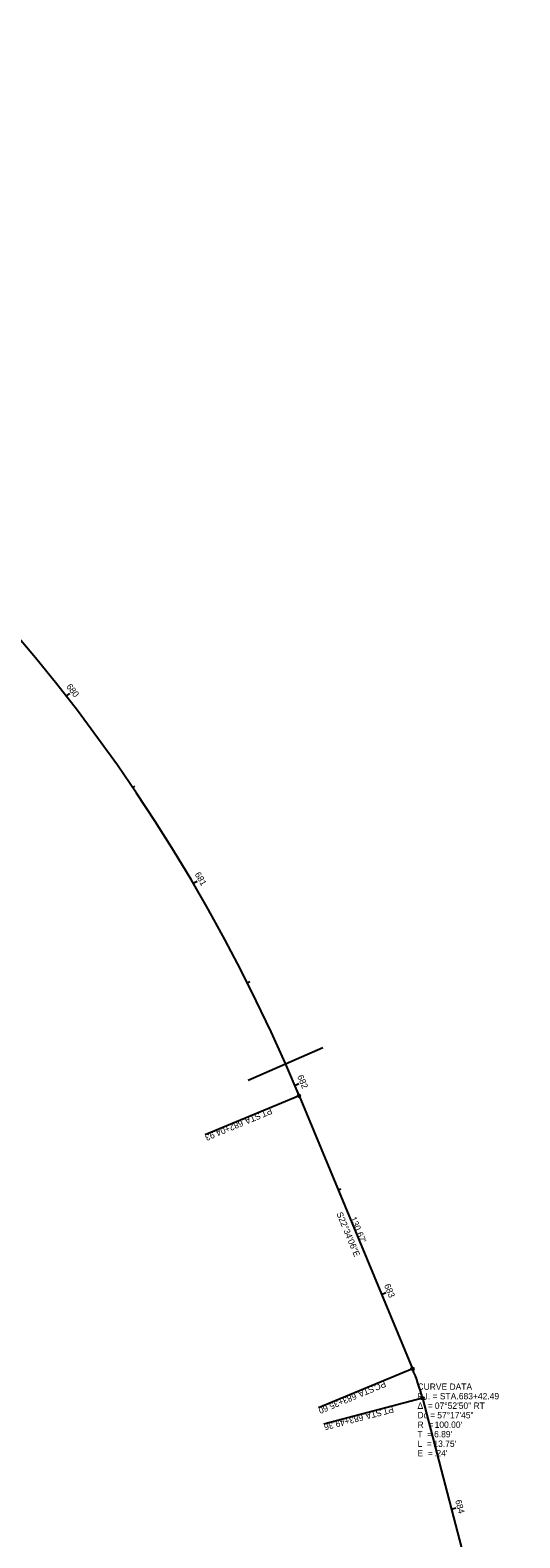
# Model space of a CAD drawing. Extents: x 138947 to 141998, y 334987 to 336921.
# Drawn here: x 141242 to 141459, y 335640 to 336306 of the extents above; entities that cross this region are included whole.
import ezdxf

# ---------------------------------------------------------------- set-up
doc = ezdxf.new("R2010")
doc.units = 0
for name, color, linetype in [('GE_P_Alignment', 7, 'Continuous'), ('GE_P_Alignment_100_Bearings', 7, 'Continuous'), ('GE_P_Alignment_100_Cardinal_Points', 7, 'Continuous'), ('GE_P_Alignment_100_Curve_Data', 7, 'Continuous'), ('GE_P_Alignment_100_Distances', 7, 'Continuous'), ('GE_P_Alignment_100_Stations', 7, 'Continuous'), ('SC_Scratch1', 7, 'Continuous')]:
    doc.layers.add(name, color=color, linetype=linetype)

msp = doc.modelspace()

# ---------------------------------------------------------------- linework, layer by layer
at = {"layer": 'GE_P_Alignment'}
for p, q in [((141361.14, 335834.89), (141411.29, 335714.23)), ((141415.68, 335701.2), (141458.73, 335536.98))]:
    msp.add_line(p, q, dxfattribs=at)
for centre, radius, start, end in [((140655.65, 335541.68), 764, 22.56836, 94.17801), ((141318.95, 335675.85), 100, 14.68783, 22.56836)]:
    msp.add_arc(centre, radius, start, end, dxfattribs=at)
at = {"layer": 'GE_P_Alignment_100_Cardinal_Points'}
for p, q in [((141361.14, 335834.89), (141319.59, 335817.62)), ((141411.29, 335714.23), (141369.74, 335696.96)), ((141415.68, 335701.2), (141372.15, 335689.79))]:
    msp.add_line(p, q, dxfattribs=at)
for centre in [(141361.14, 335834.89), (141411.29, 335714.23), (141415.68, 335701.2)]:
    msp.add_circle(centre, 0.6, dxfattribs=at)
at = {"layer": 'GE_P_Alignment_100_Stations'}
for p, q in [((141258.21, 336011.38), (141259.78, 336012.61)), ((141287.63, 335970.97), (141288.63, 335971.65)), ((141314.36, 335928.72), (141316.08, 335929.73)), ((141338.26, 335884.81), (141339.33, 335885.35)), ((141359.24, 335839.44), (141361.08, 335840.22)), ((141378.44, 335793.27), (141379.55, 335793.73)), ((141397.63, 335747.1), (141399.48, 335747.87)), ((141415.85, 335700.58), (141417.01, 335700.88)), ((141428.52, 335652.21), (141430.46, 335652.72))]:
    msp.add_line(p, q, dxfattribs=at)
at = {"layer": 'SC_Scratch1'}
msp.add_line((141338.66, 335841.71), (141371.62, 335856.19), dxfattribs=at)

# ---------------------------------------------------------------- texts
at = {"layer": 'GE_P_Alignment_100_Bearings'}
msp.add_text('S22°34\'06"E', height=2.8, rotation=292.56836, dxfattribs=at).set_placement((141377.59, 335782.82))
at = {"layer": 'GE_P_Alignment_100_Cardinal_Points'}
for s, rotation, p in [(' STA. ', 202.56836, (141344.46, 335827.91)), ('PT', 202.56836, (141348.54, 335829.61)), ('682+04.93', 202.56836, (141335.73, 335824.28)), (' STA. ', 202.56836, (141394.6, 335707.24)), ('PC', 202.56836, (141398.84, 335709)), ('683+35.60', 202.56836, (141385.87, 335703.62)), ('683+49.36', 194.68783, (141389.14, 335694.2)), (' STA. ', 194.68783, (141398.29, 335696.6)), ('PT', 194.68783, (141402.56, 335697.72))]:
    msp.add_text(s, height=2.8, rotation=rotation, dxfattribs=at).set_placement(p)
at = {"layer": 'GE_P_Alignment_100_Curve_Data'}
for s, p in [('CURVE DATA', (141413.49, 335704.92)), ('Δ  = ', (141413.49, 335696.52)), ('P.I. = STA. ', (141413.49, 335700.72)), ('07°52\'50" RT', (141421.17, 335696.52)), ('683+42.49', (141431.76, 335700.72)), ('Dc = ', (141413.49, 335692.32)), ('57°17\'45"', (141422.23, 335692.32)), ('T  = ', (141413.49, 335683.92)), ('R  = ', (141413.49, 335688.12)), ("6.89'", (141420.83, 335683.92)), ("100.00'", (141421.07, 335688.12)), ('L  = ', (141413.49, 335679.72)), ("13.75'", (141420.53, 335679.72)), ('E  = ', (141413.49, 335675.52)), (".24'", (141420.83, 335675.52))]:
    msp.add_text(s, height=2.8, dxfattribs=at).set_placement(p)
at = {"layer": 'GE_P_Alignment_100_Distances'}
msp.add_text("130.67'", height=2.8, rotation=292.56836, dxfattribs=at).set_placement((141383.69, 335780.74))
at = {"layer": 'GE_P_Alignment_100_Stations'}
for s, rotation, p in [('680', 307.93704, (141258.12, 336015.56)), ('681', 300.43759, (141314.92, 335932.7)), ('682', 292.93814, (141360.26, 335843.43)), ('683', 292.56836, (141398.68, 335751.08)), ('684', 284.68783, (141430.11, 335656.01))]:
    msp.add_text(s, height=2.8, rotation=rotation, dxfattribs=at).set_placement(p)

doc.saveas('drawing.dxf')
